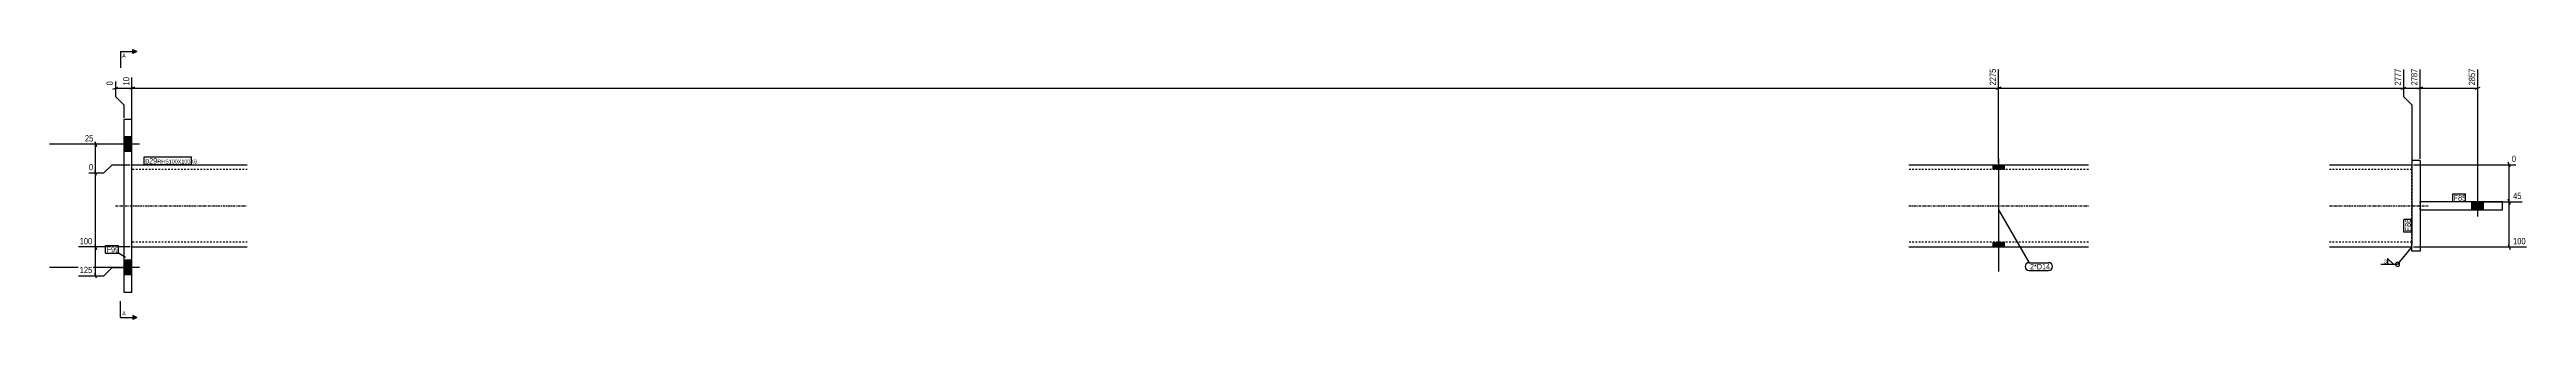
# Model space of a CAD drawing. Header units: millimetres. Extents: x 5 to 24209, y 5 to 1018.
# Drawn here: x 21203 to 24209, y 5 to 333 of the extents above; entities that cross this region are included whole.
import ezdxf

# ---------------------------------------------------------------- set-up
doc = ezdxf.new("R2010")
doc.units = ezdxf.units.MM
doc.linetypes.add('DXK_LINE_DOT2', pattern=[3.9198, 1.9599, -1.9599])
doc.linetypes.add('DXK_LINE_DOT3', pattern=[5.9187, 2.979, -0.9799, 0.9799, -0.9799])
for name, color, linetype in [('MÅLSÆTNING', 7, 'Continuous'), ('STÅL', 7, 'Continuous'), ('TEKST', 7, 'Continuous')]:
    doc.layers.add(name, color=color, linetype=linetype)
doc.styles.add('Arial', font='ARIAL.TTF', dxfattribs={"height": 0.2})
doc.styles.add('Arial Narrow', font='ARIALN.TTF', dxfattribs={"height": 0.2})

msp = doc.modelspace()

# ---------------------------------------------------------------- hatches: boundary and pattern name
at = {"layer": 'STÅL', "linetype": 'Continuous'}
for points in [[(21303.1, 209), (21303.1, 227), (21293.1, 227), (21293.1, 209)], [(23575.1, 193), (23561.1, 193), (23561.1, 187), (23575.1, 187)], [(23575.1, 193), (23561.1, 193), (23561.1, 187), (23575.1, 187)], [(24156.6, 148), (24142.6, 148), (24142.6, 138), (24156.6, 138)], [(24156.6, 148), (24142.6, 148), (24142.6, 138), (24156.6, 138)], [(23575.1, 99), (23561.1, 99), (23561.1, 93), (23575.1, 93)], [(23575.1, 99), (23561.1, 99), (23561.1, 93), (23575.1, 93)], [(21303.1, 59), (21303.1, 77), (21293.1, 77), (21293.1, 59)]]:
    msp.add_hatch(color=96, dxfattribs=at).paths.add_polyline_path(points)
at = {"layer": 'TEKST', "linetype": 'Continuous'}
msp.add_hatch(color=3, dxfattribs=at).paths.add_polyline_path([(24065.5, 89.9), (24069.6, 93), (24067.4, 88.3)])

# ---------------------------------------------------------------- linework, layer by layer
at = {"layer": 'MÅLSÆTNING', "color": 7, "linetype": 'Continuous'}
for p, q in [((23568.1, 195), (23568.1, 308.8)), ((23568.1, 195), (23568.1, 308.8)), ((24059.6, 308.8), (24059.6, 275.9)), ((24079.6, 200), (24079.6, 308.8)), ((24079.6, 200), (24079.6, 308.8)), ((24149.6, 155), (24149.6, 308.8)), ((21280.1, 284.7), (21286.1, 287.1)), ((21283.1, 294.2), (21283.1, 275.9)), ((21283.1, 285.9), (21303.1, 285.9)), ((21283.1, 275.9), (21293.1, 265.9)), ((21306.1, 287.1), (21300.1, 284.7)), ((21306.1, 287.1), (21300.1, 284.7)), ((21303.1, 220), (21303.1, 299)), ((21303.1, 220), (21303.1, 299)), ((21303.1, 285.9), (23568.1, 285.9)), ((23571.1, 287.1), (23565.1, 284.7)), ((23565.1, 284.7), (23571.1, 287.1)), ((24056.6, 284.7), (24062.6, 287.1)), ((24059.6, 285.9), (24079.6, 285.9)), ((24059.6, 275.9), (24069.6, 265.9)), ((24082.6, 287.1), (24076.6, 284.7)), ((24082.6, 287.1), (24076.6, 284.7)), ((24079.6, 285.9), (24149.6, 285.9)), ((24146.6, 284.7), (24152.6, 287.1)), ((21293.1, 265.9), (21293.1, 250)), ((24069.6, 265.9), (24069.6, 195)), ((24069.6, 265.9), (24069.6, 195)), ((21301.1, 218), (21246, 218)), ((21257.9, 221), (21260.3, 215)), ((21259.1, 183), (21259.1, 218)), ((21250.9, 183), (21269.1, 183)), ((21250.9, 183), (21269.1, 183)), ((21260.3, 180), (21257.9, 186)), ((21260.3, 180), (21257.9, 186)), ((21259.1, 93), (21259.1, 183)), ((21269.1, 183), (21279.1, 193)), ((21269.1, 183), (21279.1, 193)), ((21279.1, 193), (21301.1, 193)), ((21279.1, 193), (21301.1, 193)), ((24071.6, 193), (24195.9, 193)), ((24188.8, 190), (24186.4, 196)), ((24187.6, 148), (24187.6, 193)), ((24186.4, 151), (24188.8, 145)), ((24188.8, 145), (24186.4, 151)), ((24151.6, 148), (24203.7, 148)), ((24151.6, 148), (24203.7, 148)), ((24187.6, 93), (24187.6, 148)), ((21301.1, 93), (21238.2, 93)), ((21301.1, 93), (21238.2, 93)), ((21257.9, 96), (21260.3, 90)), ((21257.9, 96), (21260.3, 90)), ((21259.1, 58), (21259.1, 93)), ((24071.6, 93), (24208.6, 93)), ((24186.4, 96), (24188.8, 90)), ((21260.3, 55), (21257.9, 61)), ((21269.1, 58), (21279.1, 68)), ((21279.1, 68), (21301.1, 68)), ((21238.2, 58), (21269.1, 58))]:
    msp.add_line(p, q, dxfattribs=at)
at = {"layer": 'STÅL', "color": 2, "linetype": 'Continuous'}
for p, q in [((21303.1, 248), (21293.1, 248)), ((21293.1, 248), (21293.1, 38)), ((21303.1, 38), (21303.1, 248)), ((21303.1, 193), (21443.1, 193)), ((23459.1, 193), (23677.1, 193)), ((23969.6, 193), (24069.6, 193)), ((24069.6, 198), (24069.6, 190.4)), ((24079.6, 198), (24069.6, 198)), ((24069.6, 190.4), (24069.6, 189.4)), ((24069.6, 189.4), (24069.6, 95.5)), ((24079.6, 198), (24079.6, 148)), ((24079.6, 148), (24079.6, 138)), ((24179.6, 148), (24079.6, 148)), ((24079.6, 138), (24079.6, 88)), ((24079.6, 138), (24179.6, 138)), ((24179.6, 138), (24179.6, 148)), ((21303.1, 93), (21443.1, 93)), ((23459.1, 93), (23677.1, 93)), ((23969.6, 93), (24069.6, 93)), ((24069.6, 88), (24069.6, 95.5)), ((24079.6, 88), (24069.6, 88)), ((21293.1, 38), (21303.1, 38))]:
    msp.add_line(p, q, dxfattribs=at)
at = {"layer": 'STÅL', "color": 96, "linetype": 'Continuous'}
for p, q in [((21312.4, 218), (21203.1, 218)), ((21303.1, 227), (21293.1, 227)), ((21303.1, 209), (21293.1, 209)), ((23561.1, 193), (23561.1, 187)), ((23561.1, 193), (23561.1, 187)), ((23568.1, 200.5), (23568.1, 63)), ((23568.1, 200.5), (23568.1, 63)), ((23575.1, 193), (23575.1, 187)), ((23575.1, 193), (23575.1, 187)), ((24149.6, 130), (24149.6, 178)), ((24149.6, 130), (24149.6, 178)), ((24142.6, 138), (24142.6, 148)), ((24142.6, 138), (24142.6, 148)), ((24156.6, 138), (24156.6, 148)), ((24156.6, 138), (24156.6, 148)), ((23561.1, 99), (23561.1, 93)), ((23561.1, 99), (23561.1, 93)), ((23575.1, 99), (23575.1, 93)), ((23575.1, 99), (23575.1, 93)), ((21312.4, 68), (21203.1, 68)), ((21303.1, 77), (21293.1, 77)), ((21303.1, 59), (21293.1, 59))]:
    msp.add_line(p, q, dxfattribs=at)
at = {"layer": 'STÅL', "color": 7, "linetype": 'DXK_LINE_DOT2'}
for p, q in [((21303.1, 93), (21303.1, 193)), ((21443.1, 187), (21303.1, 187)), ((23677.1, 187), (23459.1, 187)), ((24069.6, 187), (23969.6, 187)), ((24069.6, 193), (24069.6, 190.4)), ((24069.6, 95.5), (24069.6, 190.4)), ((24079.6, 138), (24079.6, 148)), ((21443.1, 99), (21303.1, 99)), ((23677.1, 99), (23459.1, 99)), ((24069.6, 99), (23969.6, 99)), ((24069.6, 99), (24069.6, 99.4)), ((24069.6, 93.9), (24069.6, 95.5)), ((24069.6, 93), (24069.6, 93.9))]:
    msp.add_line(p, q, dxfattribs=at)
at = {"layer": 'STÅL', "color": 7, "linetype": 'DXK_LINE_DOT3'}
for p, q in [((21283.1, 143), (21443.1, 143)), ((23459.1, 143), (23677.1, 143)), ((23969.6, 143), (24089.6, 143))]:
    msp.add_line(p, q, dxfattribs=at)

# ---------------------------------------------------------------- wipeouts: each hides what was drawn before it
at = {"color": 0, "linetype": 'Continuous'}
for points in [[(21295.6, 323), (21295.6, 328), (21291.1, 328), (21291.1, 323)], [(21295.6, 9.8), (21295.6, 14.8), (21291.1, 14.8), (21291.1, 9.8)]]:
    msp.add_wipeout(points, dxfattribs=at).dxf.layer = 'TEKST'
at = {"color": 0}
msp.add_wipeout([(23627.7, 65.7), (23627.7, 72.7), (23606.3, 72.7), (23606.3, 65.7)], dxfattribs=at).dxf.layer = 'TEKST'

# ---------------------------------------------------------------- next in the draw order: hatches: boundary and pattern name
at = {"layer": 'TEKST', "linetype": 'Continuous'}
for points in [[(21304.1, 328), (21304.1, 330.5), (21309.1, 330.5)], [(21304.1, 7.3), (21304.1, 9.8), (21309.1, 7.3)]]:
    msp.add_hatch(color=30, dxfattribs=at).paths.add_polyline_path(points)

# ---------------------------------------------------------------- next in the draw order: linework, layer by layer
at = {"layer": 'TEKST', "color": 30, "linetype": 'Continuous'}
for p, q in [((21304.1, 328), (21304.1, 333)), ((21304.1, 333), (21309.1, 330.5)), ((21309.1, 330.5), (21304.1, 328)), ((21309.1, 7.3), (21304.1, 9.8)), ((21304.1, 9.8), (21304.1, 4.8)), ((21309.1, 7.3), (21304.1, 4.8))]:
    msp.add_line(p, q, dxfattribs=at)
at = {"layer": 'TEKST', "color": 7, "linetype": 'Continuous'}
for p, q in [((21289.1, 330.5), (21309.1, 330.5)), ((21289.1, 7.3), (21289.1, 27.3)), ((21289.1, 7.3), (21309.1, 7.3))]:
    msp.add_line(p, q, dxfattribs=at)

# ---------------------------------------------------------------- next in the draw order: texts
at = {"layer": 'TEKST', "color": 3, "linetype": 'Continuous', "style": 'Arial'}
for p in [(21291.1, 323), (21291.1, 9.8)]:
    msp.add_text('A', height=4.78, dxfattribs=at).set_placement(p)

# ---------------------------------------------------------------- next in the draw order: wipeouts: each hides what was drawn before it
at = {"color": 0, "linetype": 'Continuous'}
for points in [[(21301.5, 300.6), (21290.3, 300.6), (21290.3, 287.7), (21301.5, 287.7)], [(24078, 310.4), (24066.8, 310.4), (24066.8, 287.7), (24078, 287.7)], [(24148, 310.4), (24136.8, 310.4), (24136.8, 287.7), (24148, 287.7)], [(21257.3, 219.6), (21257.3, 230.8), (21244.4, 230.8), (21244.4, 219.6)], [(21257.3, 184.6), (21257.3, 195.8), (21249.3, 195.8), (21249.3, 184.6)], [(24197.5, 194.6), (24197.5, 205.8), (24189.4, 205.8), (24189.4, 194.6)], [(24203.8, 149.6), (24203.8, 160.8), (24190.9, 160.8), (24190.9, 149.6)], [(21255.9, 94.6), (21255.9, 105.8), (21238.1, 105.8), (21238.1, 94.6)], [(24208.7, 94.6), (24208.7, 105.8), (24190.9, 105.8), (24190.9, 94.6)], [(21255.9, 59.6), (21255.9, 70.8), (21238.1, 70.8), (21238.1, 59.6)]]:
    msp.add_wipeout(points, dxfattribs=at).dxf.layer = 'MÅLSÆTNING'
at = {"color": 0}
for points in [[(21331.9, 194.4), (21331.9, 201.4), (21319.1, 201.4), (21319.1, 194.4)], [(24133.6, 149.4), (24133.6, 156.4), (24120.4, 156.4), (24120.4, 149.4)], [(24068.2, 125.2), (24061.2, 125.2), (24061.2, 112), (24068.2, 112)], [(21285.6, 86.5), (21285.6, 93.5), (21272.4, 93.5), (21272.4, 86.5)], [(23627.7, 65.7), (23627.7, 72.7), (23606.3, 72.7), (23606.3, 65.7)], [(24039.2, 72.5), (24039.2, 78.3), (24035.3, 78.3), (24035.3, 72.5)]]:
    msp.add_wipeout(points, dxfattribs=at).dxf.layer = 'TEKST'

# ---------------------------------------------------------------- next in the draw order: linework, layer by layer
at = {"layer": 'MÅLSÆTNING', "color": 7, "linetype": 'Continuous'}
for p, q in [((24059.6, 308.8), (24059.6, 275.9)), ((23568.1, 285.9), (24059.6, 285.9)), ((24056.6, 284.7), (24062.6, 287.1)), ((24059.6, 275.9), (24069.6, 265.9))]:
    msp.add_line(p, q, dxfattribs=at)
at = {"layer": 'TEKST', "color": 7, "linetype": 'Continuous'}
for p, q in [((23568.1, 138), (23605.1, 73.9)), ((23605.1, 73.9), (23628.9, 73.9)), ((23605.1, 64.5), (23628.9, 64.5))]:
    msp.add_line(p, q, dxfattribs=at)
at = {"layer": 'TEKST', "color": 3, "linetype": 'Continuous'}
for p, q in [((24069.6, 93), (24052.3, 71.9)), ((24032.2, 71.9), (24052.3, 71.9)), ((24047.4, 71.9), (24040.2, 79.1)), ((24040.2, 79.1), (24040.2, 71.9)), ((24040.2, 71.9), (24047.4, 71.9))]:
    msp.add_line(p, q, dxfattribs=at)
at = {"layer": 'TEKST', "color": 7, "linetype": 'Continuous'}
for centre, start, end in [((23605.1, 69.2), 90, 270), ((23628.9, 69.2), 270, 90)]:
    msp.add_arc(centre, 4.7, start, end, dxfattribs=at)
at = {"layer": 'TEKST', "color": 3, "linetype": 'Continuous'}
for start, end in [(90, 270), (270, 90)]:
    msp.add_arc((24052.3, 71.9), 2.5, start, end, dxfattribs=at)

# ---------------------------------------------------------------- next in the draw order: texts
at = {"layer": 'MÅLSÆTNING', "color": 3, "linetype": 'Continuous', "style": 'Arial Narrow'}
for s, p in [('2787', (24076.4, 289.3)), ('2857', (24146.4, 289.3))]:
    msp.add_text(s, height=7.64, rotation=90.0002, dxfattribs=at).set_placement(p)
for s, p in [('25', (21246, 221.2)), ('0', (21250.9, 186.2)), ('0', (24191, 196.2)), ('45', (24192.5, 151.2)), ('100', (21239.7, 96.2)), ('100', (24192.5, 96.2)), ('125', (21239.7, 61.2))]:
    msp.add_text(s, height=7.64, dxfattribs=at).set_placement(p)
at = {"layer": 'TEKST', "color": 3, "style": 'Arial Narrow'}
for s, height, p in [('2*D14', 6.68, (23606.3, 65.7)), ('3', 4.77, (24035.7, 72.9))]:
    msp.add_text(s, height=height, dxfattribs=at).set_placement(p)

# ---------------------------------------------------------------- next in the draw order: wipeouts: each hides what was drawn before it
at = {"color": 0, "linetype": 'Continuous'}
msp.add_wipeout([(21281.5, 295.8), (21270.3, 295.8), (21270.3, 287.7), (21281.5, 287.7)], dxfattribs=at).dxf.layer = 'MÅLSÆTNING'
at = {"color": 0}
for points in [[(21331.9, 194.4), (21331.9, 201.4), (21319.1, 201.4), (21319.1, 194.4)], [(24133.6, 149.4), (24133.6, 156.4), (24120.4, 156.4), (24120.4, 149.4)], [(24068.2, 125.2), (24061.2, 125.2), (24061.2, 112), (24068.2, 112)], [(21285.6, 86.5), (21285.6, 93.5), (21272.4, 93.5), (21272.4, 86.5)]]:
    msp.add_wipeout(points, dxfattribs=at).dxf.layer = 'TEKST'

# ---------------------------------------------------------------- next in the draw order: linework, layer by layer
at = {"layer": 'TEKST', "color": 7, "linetype": 'Continuous'}
for p, q in [((21289.1, 330.5), (21289.1, 310.5)), ((21317.9, 193.2), (21317.9, 202.6)), ((24119.2, 157.6), (24134.8, 157.6)), ((24119.2, 148.2), (24119.2, 157.6)), ((24134.8, 148.2), (24134.8, 157.6)), ((24060, 110.8), (24060, 126.4)), ((24069.4, 126.4), (24060, 126.4)), ((24069.4, 110.8), (24069.4, 126.4)), ((24119.2, 148.2), (24134.8, 148.2)), ((21271.2, 94.7), (21286.8, 94.7)), ((21271.2, 85.3), (21271.2, 94.7)), ((21286.8, 85.3), (21286.8, 94.7)), ((24069.4, 110.8), (24060, 110.8)), ((21271.2, 85.3), (21286.8, 85.3)), ((21295.4, 80.3), (21286.8, 85.3))]:
    msp.add_line(p, q, dxfattribs=at)

# ---------------------------------------------------------------- next in the draw order: texts
at = {"layer": 'MÅLSÆTNING', "color": 3, "linetype": 'Continuous', "style": 'Arial Narrow'}
for s, p in [('0', (21279.9, 289.3)), ('10', (21299.9, 289.3))]:
    msp.add_text(s, height=7.64, rotation=90.0002, dxfattribs=at).set_placement(p)
at = {"layer": 'TEKST', "color": 3, "style": 'Arial Narrow'}
for s, p in [('F85', (24120.4, 149.4)), ('F99', (21272.4, 86.5))]:
    msp.add_text(s, height=6.68, dxfattribs=at).set_placement(p)
msp.add_text('F86', height=6.68, rotation=90.0002, dxfattribs=at).set_placement((24068.2, 112))

# ---------------------------------------------------------------- next in the draw order: wipeouts: each hides what was drawn before it
at = {"color": 0, "linetype": 'Continuous'}
for points in [[(23566.5, 310.4), (23555.3, 310.4), (23555.3, 287.7), (23566.5, 287.7)], [(24058, 310.4), (24046.8, 310.4), (24046.8, 287.7), (24058, 287.7)]]:
    msp.add_wipeout(points, dxfattribs=at).dxf.layer = 'MÅLSÆTNING'
at = {"color": 0}
msp.add_wipeout([(21374.2, 194.4), (21374.2, 199.4), (21334, 199.4), (21334, 194.4)], dxfattribs=at).dxf.layer = 'TEKST'

# ---------------------------------------------------------------- next in the draw order: texts
at = {"layer": 'MÅLSÆTNING', "color": 3, "linetype": 'Continuous', "style": 'Arial Narrow'}
for s, p in [('2275', (23564.9, 289.3)), ('2777', (24056.4, 289.3))]:
    msp.add_text(s, height=7.64, rotation=90.0002, dxfattribs=at).set_placement(p)

# ---------------------------------------------------------------- next in the draw order: wipeouts: each hides what was drawn before it
at = {"color": 0}
msp.add_wipeout([(21374.2, 194.4), (21374.2, 199.4), (21334, 199.4), (21334, 194.4)], dxfattribs=at).dxf.layer = 'TEKST'

# ---------------------------------------------------------------- next in the draw order: linework, layer by layer
at = {"layer": 'TEKST', "color": 7, "linetype": 'Continuous'}
for p, q in [((21317.9, 202.6), (21375.4, 202.6)), ((21317.9, 193.2), (21375.4, 193.2)), ((21375.4, 193.2), (21375.4, 202.6))]:
    msp.add_line(p, q, dxfattribs=at)

# ---------------------------------------------------------------- next in the draw order: texts
at = {"layer": 'TEKST', "color": 3, "style": 'Arial Narrow'}
for s, height, p in [('p29', 6.68, (21319.1, 194.4)), ('RHS100X100X6', 4.772, (21334, 194.4))]:
    msp.add_text(s, height=height, dxfattribs=at).set_placement(p)

doc.saveas('drawing.dxf')
